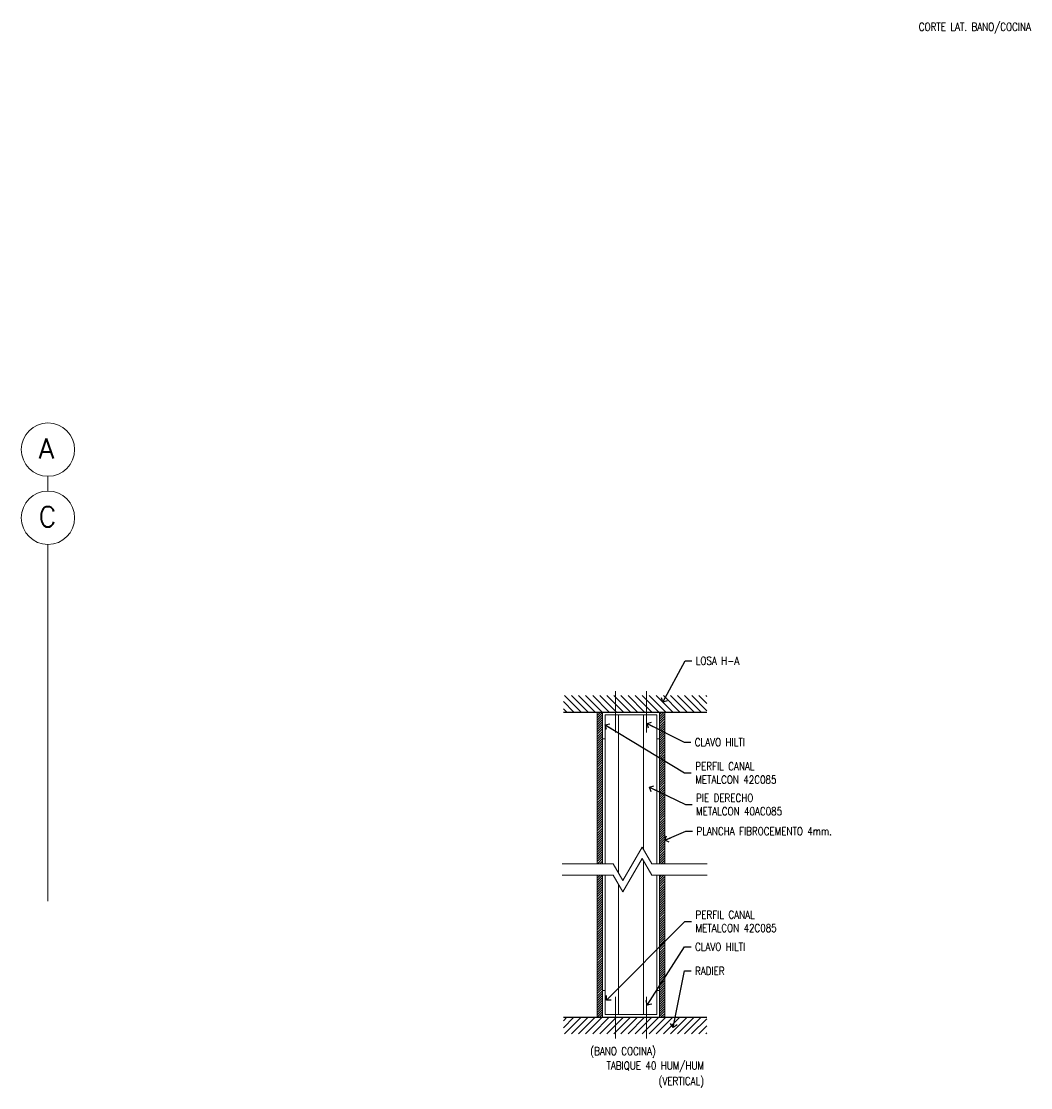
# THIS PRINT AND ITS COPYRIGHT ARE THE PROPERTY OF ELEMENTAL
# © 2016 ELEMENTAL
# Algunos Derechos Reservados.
# Model space of a CAD drawing. Header units: metres. Extents: x -40 to 265, y 63 to 163.
# Drawn here: x -40.015 to -39.258, y 64.613 to 65.413 of the extents above; entities that cross this region are included whole.
import ezdxf

# ---------------------------------------------------------------- set-up
doc = ezdxf.new("R2010")
doc.units = ezdxf.units.M
doc.header["$LTSCALE"] = 5
doc.header["$MEASUREMENT"] = 0
doc.linetypes.add('CENTER', pattern=[2, 1.25, -0.25, 0.25, -0.25])
doc.layers.get('0').update_dxf_attribs({"color": 30})
for name, color, linetype, lineweight in [('A-ANNO-SYMB', 3, 'Continuous', 18), ('A-ANNO-TEXT', 3, 'Continuous', 18), ('A-DETL-MBND', 3, 'Continuous', 18), ('A-DETL-MCUT', 4, 'Continuous', 25), ('A-DETL-PATT', 8, 'Continuous', 18)]:
    doc.layers.add(name, color=color, linetype=linetype, lineweight=lineweight)
doc.styles.add('E-ROMANS', font='romans.shx', dxfattribs={"width": 0.8})
doc.dimstyles.new('E-0001_ARW_18', dxfattribs={"dimscale": 0.001, "dimtxt": 1.8, "dimasz": 1.8, "dimexe": 0.9, "dimexo": 0.6, "dimgap": 0.9, "dimtad": 0, "dimdec": 0, "dimlfac": 1000, "dimzin": 0, "dimdsep": 46, "dimtxsty": 'E-ROMANS', "dimblk": 'OPEN90', "dimcen": 0.9, "dimclrd": 256, "dimclre": 256, "dimclrt": 256, "dimadec": 0, "dimazin": 0, "dimtfac": 1, "dimtdec": 0, "dimtmove": 1, "dimatfit": 3, "dimldrblk": 'OPEN90', "dimfxl": 1, "dimtfill": 1, "dimtolj": 1, "dimtzin": 0, "dimarcsym": 0})

# ---------------------------------------------------------------- blocks, each defined once
blk = doc.blocks.new('_Open90')
at = {"color": 0, "linetype": 'ByBlock', "lineweight": -2}
for p, q in [((0, 0), (-1, 0)), ((-0.5, 0.5), (0, 0)), ((0, 0), (-0.5, -0.5))]:
    blk.add_line(p, q, dxfattribs=at)

msp = doc.modelspace()

# ---------------------------------------------------------------- hatches: boundary and pattern name
at = {"layer": 'A-DETL-PATT'}
h = msp.add_hatch(dxfattribs=at)
h.set_pattern_fill('ANSI31', color=256, scale=0.03, style=0)
h.set_pattern_definition([(315, (-0.773456, 130.6278975), (-0.00265165043, -0.00265165043), [])])
h.paths.add_polyline_path([(-39.608362, 64.907475), (-39.500784, 64.907475), (-39.500784, 64.895047), (-39.608362, 64.895047)])
h = msp.add_hatch(dxfattribs=at)
h.set_pattern_fill('ANSI31', color=256, scale=0.01, style=0)
h.set_pattern_definition([(45, (-0.6304427, -1.0666082), (-0.000883883476, 0.000883883476), [])])
h.paths.add_polyline_path([(-39.578945, 64.895047), (-39.582945, 64.895047), (-39.582945, 64.781311), (-39.578945, 64.781311)])
h.paths.add_polyline_path([(-39.532312, 64.895047), (-39.536312, 64.895047), (-39.536312, 64.875047), (-39.536312, 64.781311), (-39.532312, 64.781311)])
h.paths.add_polyline_path([(-39.578945, 64.772801), (-39.582945, 64.772801), (-39.582945, 64.666242), (-39.578945, 64.666242), (-39.578945, 64.686242)])
h.paths.add_polyline_path([(-39.532312, 64.772801), (-39.536312, 64.772801), (-39.536312, 64.666242), (-39.532312, 64.666242)])
h = msp.add_hatch(dxfattribs=at)
h.set_pattern_fill('ANSI31', color=256, scale=0.03, style=0)
h.set_pattern_definition([(45, (-0.773456, -1.066608), (-0.00265165043, 0.00265165043), [])])
h.paths.add_polyline_path([(-39.608362, 64.653814), (-39.500784, 64.653814), (-39.500784, 64.666242), (-39.608362, 64.666242)])

# ---------------------------------------------------------------- linework, layer by layer
at = {"layer": 'A-ANNO-SYMB', "linetype": 'CENTER'}
for p, q in [((-39.995131, 65.07191), (-39.995131, 65.060789)), ((-39.995131, 65.020789), (-39.995131, 64.753333))]:
    msp.add_line(p, q, dxfattribs=at)
at = {"layer": 'A-ANNO-SYMB'}
for p, q in [((-39.563798, 64.768811), (-39.549364, 64.793811)), ((-39.549364, 64.793811), (-39.542148, 64.781311)), ((-39.563798, 64.760301), (-39.549364, 64.785301)), ((-39.549364, 64.785301), (-39.542148, 64.772801)), ((-39.609347, 64.781311), (-39.571015, 64.781311)), ((-39.571015, 64.781311), (-39.563798, 64.768811)), ((-39.542148, 64.781311), (-39.500625, 64.781311)), ((-39.609347, 64.772801), (-39.571015, 64.772801)), ((-39.571015, 64.772801), (-39.563798, 64.760301)), ((-39.542148, 64.772801), (-39.500625, 64.772801))]:
    msp.add_line(p, q, dxfattribs=at)
for centre in [(-39.995131, 65.09191), (-39.995131, 65.040789)]:
    msp.add_circle(centre, 0.02, dxfattribs=at)
at = {"layer": 'A-DETL-MBND', "linetype": 'CENTER'}
for p, q in [((-39.569339, 64.879708), (-39.569339, 64.910859)), ((-39.545918, 64.879708), (-39.545918, 64.910859)), ((-39.569339, 64.681581), (-39.569339, 64.650431)), ((-39.545918, 64.681581), (-39.545918, 64.650431))]:
    msp.add_line(p, q, dxfattribs=at)
at = {"layer": 'A-DETL-MBND'}
for p, q in [((-39.582945, 64.781311), (-39.582945, 64.895047)), ((-39.578945, 64.781311), (-39.578945, 64.895047)), ((-39.536312, 64.895047), (-39.578945, 64.895047)), ((-39.578945, 64.895047), (-39.578945, 64.875047)), ((-39.536312, 64.781311), (-39.536312, 64.895047)), ((-39.536312, 64.875047), (-39.536312, 64.895047)), ((-39.532312, 64.781311), (-39.532312, 64.895047)), ((-39.538312, 64.893047), (-39.576945, 64.893047)), ((-39.576945, 64.893047), (-39.576945, 64.875047)), ((-39.566945, 64.893047), (-39.566945, 64.774261)), ((-39.548312, 64.893047), (-39.548312, 64.791988)), ((-39.538312, 64.875047), (-39.538312, 64.893047)), ((-39.578945, 64.875047), (-39.576945, 64.875047)), ((-39.576945, 64.875047), (-39.576945, 64.781311)), ((-39.538312, 64.875047), (-39.538312, 64.781311)), ((-39.538312, 64.875047), (-39.536312, 64.875047)), ((-39.548312, 64.668242), (-39.548312, 64.783478)), ((-39.582945, 64.772801), (-39.582945, 64.666242)), ((-39.578945, 64.772801), (-39.578945, 64.666242)), ((-39.576945, 64.686242), (-39.576945, 64.772801)), ((-39.538312, 64.686242), (-39.538312, 64.772801)), ((-39.536312, 64.772801), (-39.536312, 64.666242)), ((-39.532312, 64.772801), (-39.532312, 64.666242)), ((-39.566945, 64.668242), (-39.566945, 64.765751)), ((-39.578945, 64.686242), (-39.576945, 64.686242)), ((-39.578945, 64.666242), (-39.578945, 64.686242)), ((-39.576945, 64.668242), (-39.576945, 64.686242)), ((-39.538312, 64.686242), (-39.536312, 64.686242)), ((-39.538312, 64.686242), (-39.538312, 64.668242)), ((-39.536312, 64.686242), (-39.536312, 64.666242)), ((-39.536312, 64.666242), (-39.578945, 64.666242)), ((-39.538312, 64.668242), (-39.576945, 64.668242))]:
    msp.add_line(p, q, dxfattribs=at)
at = {"layer": 'A-DETL-MCUT'}
for p, q in [((-39.608362, 64.895047), (-39.500784, 64.895047)), ((-39.608362, 64.666242), (-39.500784, 64.666242))]:
    msp.add_line(p, q, dxfattribs=at)

# ---------------------------------------------------------------- texts
at = {"layer": 'A-ANNO-TEXT', "style": 'E-ROMANS'}
for s, p in [('A', (-40.00225, 65.085232)), ('C', (-40.00225, 65.034111))]:
    msp.add_text(s, height=0.015, dxfattribs=at).set_placement(p)
at = {"layer": 'A-ANNO-TEXT', "char_height": 0.006, "style": 'E-ROMANS'}
for s, insert, attachment_point in [('CORTE LAT. BANO/COCINA', (-39.257566, 65.407897), 6), ('LOSA H-A', (-39.509098, 64.933566), 4), ('CLAVO HILTI', (-39.509793, 64.872441), 4), ('PERFIL CANAL\\PMETALCON 42C085', (-39.509404, 64.849438), 4), ('PIE DERECHO\\PMETALCON 40AC085', (-39.508866, 64.825722), 4), ('\\A1;PLANCHA FIBROCEMENTO 4mm.', (-39.508498, 64.805749), 4), ('PERFIL CANAL\\PMETALCON 42C085', (-39.509245, 64.738177), 4), ('CLAVO HILTI', (-39.509634, 64.719034), 4), ('RADIER', (-39.509634, 64.700974), 4), ('(BANO COCINA)', (-39.539047, 64.639875), 6), ('TABIQUE 40 HUM/HUM', (-39.502823, 64.628981), 6), ('(VERTICAL)', (-39.502823, 64.617456), 6)]:
    msp.add_mtext(s, dxfattribs=dict(at, insert=insert, attachment_point=attachment_point))

# ---------------------------------------------------------------- leaders
at = {"layer": 'A-ANNO-SYMB', "annotation_type": 0, "has_hookline": 1, "hookline_direction": 0}
for points, text_width in [([(-39.533828, 64.902422), (-39.517098, 64.933566), (-39.512098, 64.933566)], 0.036343), ([(-39.576933, 64.885437), (-39.517404, 64.849438), (-39.512404, 64.849438)], 0.0672), ([(-39.545645, 64.886446), (-39.517793, 64.872441), (-39.512793, 64.872441)], 0.041371), ([(-39.543786, 64.838746), (-39.516866, 64.825722), (-39.511866, 64.825722)], 0.071314), ([(-39.53228, 64.798936), (-39.516498, 64.805749), (-39.511498, 64.805749)], 0.113371), ([(-39.576151, 64.679039), (-39.517245, 64.738177), (-39.512245, 64.738177)], 0.0672), ([(-39.545432, 64.675265), (-39.517634, 64.719034), (-39.512634, 64.719034)], 0.041371), ([(-39.525969, 64.658594), (-39.517634, 64.700974), (-39.512634, 64.700974)], 0.023086)]:
    msp.add_leader(points, dimstyle='E-0001_ARW_18', override={"dimscale": 1, "dimtxt": 0.06, "dimasz": 0.005, "dimexe": 0.0015, "dimexo": 0.0005, "dimgap": 0.003, "dimtad": 0, "dimtxsty": 'E-ROMANS', "dimcen": 0.5, "dimclrd": 1, "dimclre": 1, "dimclrt": 2, "dimtfac": 0.5, "dimtofl": 0}, dxfattribs=dict(at, text_width=text_width))

doc.saveas('drawing.dxf')
